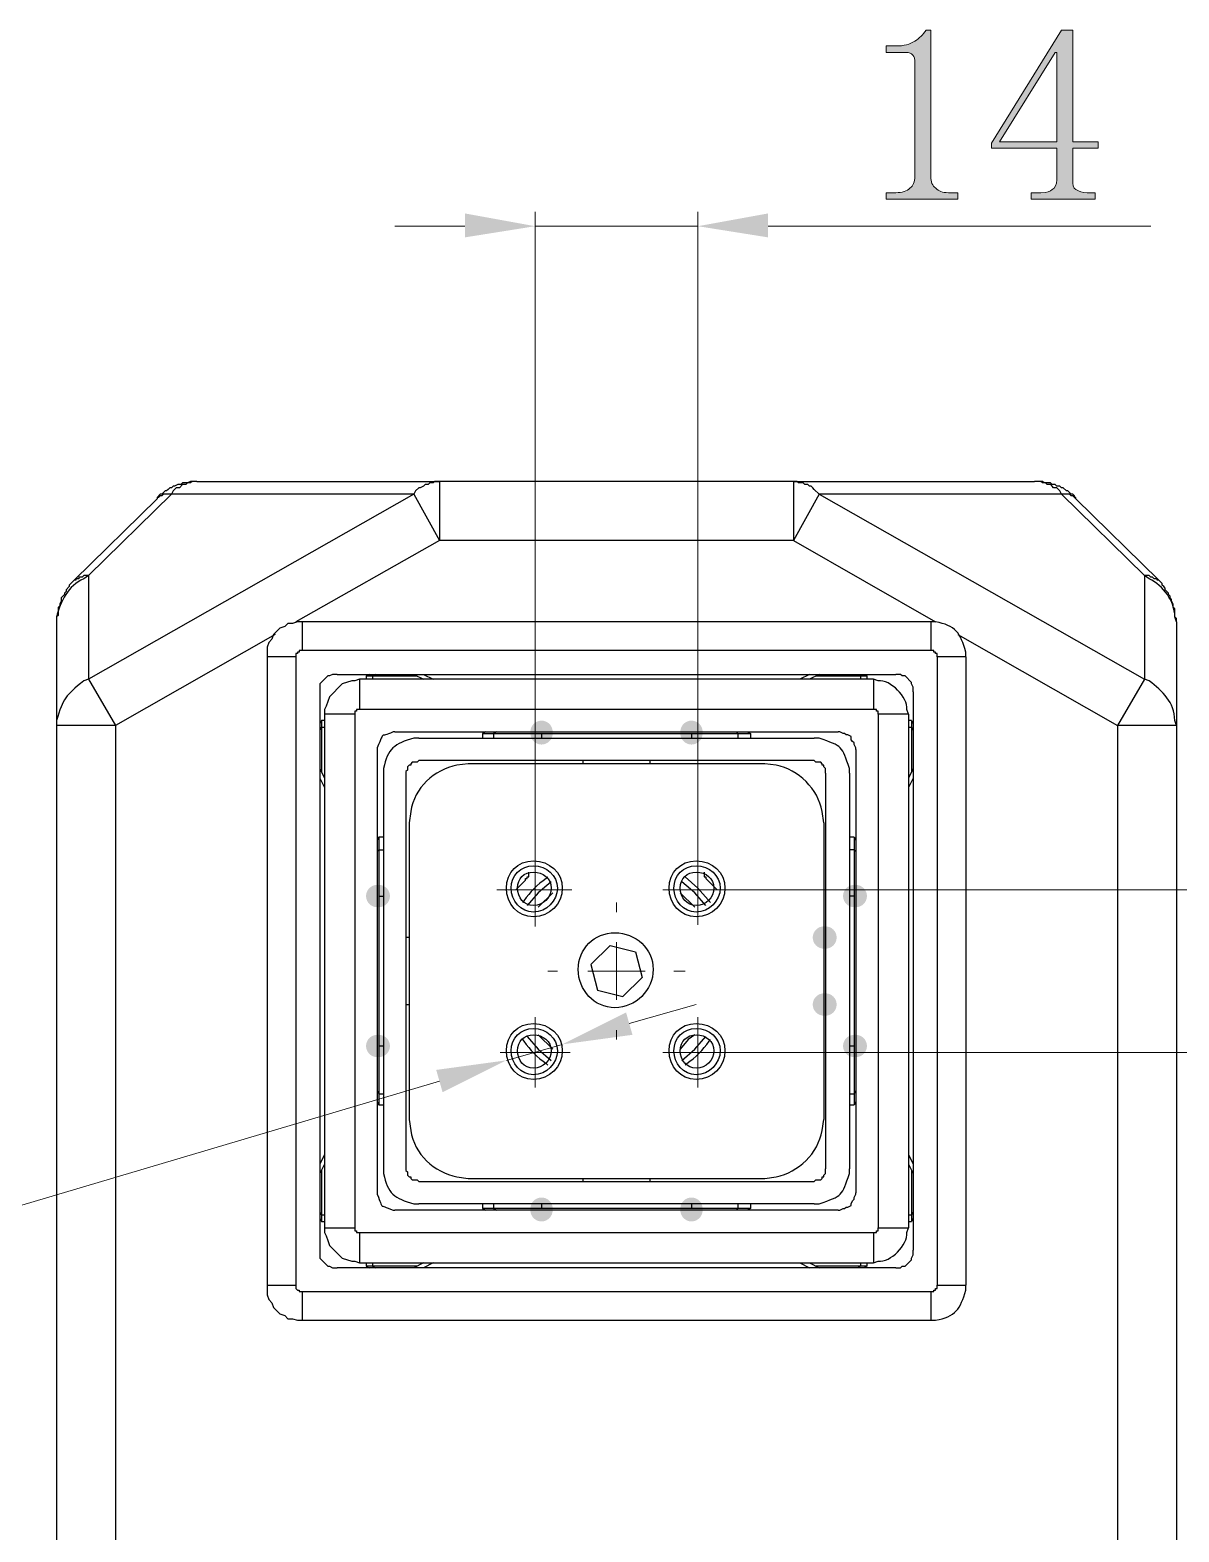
# Model space of a CAD drawing. Header units: millimetres. Extents: x 0 to 297, y 0 to 210.
# Drawn here: x 201.89 to 217.14, y 118.63 to 138.56 of the extents above; entities that cross this region are included whole.
import ezdxf

# ---------------------------------------------------------------- set-up
doc = ezdxf.new("R2010")
doc.units = ezdxf.units.MM

msp = doc.modelspace()

# ---------------------------------------------------------------- hatches: boundary and pattern name
h = msp.add_hatch(color=7)
edge = h.paths.add_edge_path(flags=0)
edge.add_spline(control_points=[(213.843588, 138.560015), (213.843588, 138.560015), (213.843588, 136.612611), (213.843588, 136.612611), (213.843588, 136.549111), (213.86479, 136.485611), (213.907088, 136.464515), (213.949386, 136.422111), (213.99179, 136.401015), (214.076386, 136.401015), (214.076386, 136.401015), (214.203386, 136.401015), (214.203386, 136.401015), (214.203386, 136.401015), (214.203386, 136.316313), (214.203386, 136.316313), (214.203386, 136.316313), (213.250886, 136.316313), (213.250886, 136.316313), (213.250886, 136.316313), (213.250886, 136.401015), (213.250886, 136.401015), (213.250886, 136.401015), (213.377886, 136.401015), (213.377886, 136.401015), (213.462588, 136.401015), (213.526088, 136.422111), (213.568386, 136.464515), (213.61079, 136.485611), (213.631886, 136.549111), (213.631886, 136.612611), (213.631886, 136.612611), (213.631886, 138.157813), (213.631886, 138.157813), (213.631886, 138.200111), (213.61079, 138.221313), (213.589588, 138.242515), (213.568386, 138.263611), (213.526088, 138.263611), (213.48379, 138.263611), (213.48379, 138.263611), (213.250886, 138.263611), (213.250886, 138.263611), (213.250886, 138.263611), (213.250886, 138.348313), (213.250886, 138.348313), (213.250886, 138.348313), (213.377886, 138.348313), (213.377886, 138.348313), (213.48379, 138.348313), (213.568386, 138.369515), (213.631886, 138.411813), (213.695386, 138.454111), (213.73779, 138.496515), (213.780088, 138.560015), (213.780088, 138.560015), (213.843588, 138.560015), (213.843588, 138.560015)], knot_values=[0, 0, 0, 0, 1, 1, 1, 2, 2, 2, 3, 3, 3, 4, 4, 4, 5, 5, 5, 6, 6, 6, 7, 7, 7, 8, 8, 8, 9, 9, 9, 10, 10, 10, 11, 11, 11, 12, 12, 12, 13, 13, 13, 14, 14, 14, 15, 15, 15, 16, 16, 16, 17, 17, 17, 18, 18, 18, 19, 19, 19, 19], degree=3, periodic=1)
edge = h.paths.add_edge_path(flags=0)
edge.add_spline(control_points=[(215.727386, 136.570313), (215.727386, 136.506813), (215.727386, 136.464515), (215.76979, 136.443313), (215.812088, 136.422111), (215.854386, 136.401015), (215.917886, 136.401015), (215.917886, 136.401015), (216.02379, 136.401015), (216.02379, 136.401015), (216.02379, 136.401015), (216.02379, 136.316313), (216.02379, 136.316313), (216.02379, 136.316313), (215.177088, 136.316313), (215.177088, 136.316313), (215.177088, 136.316313), (215.177088, 136.401015), (215.177088, 136.401015), (215.177088, 136.401015), (215.304088, 136.401015), (215.304088, 136.401015), (215.38879, 136.401015), (215.431088, 136.422111), (215.45229, 136.443313), (215.494588, 136.464515), (215.51579, 136.506813), (215.51579, 136.570313), (215.51579, 136.570313), (215.51579, 136.993611), (215.51579, 136.993611), (215.51579, 136.993611), (214.647886, 136.993611), (214.647886, 136.993611), (214.647886, 136.993611), (214.647886, 137.057111), (214.647886, 137.057111), (214.647886, 137.057111), (215.57929, 138.560015), (215.57929, 138.560015), (215.57929, 138.560015), (215.727386, 138.560015), (215.727386, 138.560015), (215.727386, 138.560015), (215.727386, 137.078313), (215.727386, 137.078313), (215.727386, 137.078313), (216.066088, 137.078313), (216.066088, 137.078313), (216.066088, 137.078313), (216.066088, 136.993611), (216.066088, 136.993611), (216.066088, 136.993611), (215.727386, 136.993611), (215.727386, 136.993611), (215.727386, 136.993611), (215.727386, 136.570313), (215.727386, 136.570313)], knot_values=[0, 0, 0, 0, 1, 1, 1, 2, 2, 2, 3, 3, 3, 4, 4, 4, 5, 5, 5, 6, 6, 6, 7, 7, 7, 8, 8, 8, 9, 9, 9, 10, 10, 10, 11, 11, 11, 12, 12, 12, 13, 13, 13, 14, 14, 14, 15, 15, 15, 16, 16, 16, 17, 17, 17, 18, 18, 18, 19, 19, 19, 19], degree=3, periodic=1)
edge = h.paths.add_edge_path(flags=0)
edge.add_spline(control_points=[(215.494588, 138.263611), (215.494588, 138.263611), (214.75379, 137.078313), (214.75379, 137.078313), (214.75379, 137.078313), (215.51579, 137.078313), (215.51579, 137.078313), (215.51579, 137.078313), (215.51579, 138.263611), (215.51579, 138.263611), (215.51579, 138.263611), (215.494588, 138.263611), (215.494588, 138.263611)], knot_values=[0, 0, 0, 0, 1, 1, 1, 2, 2, 2, 3, 3, 3, 4, 4, 4, 4], degree=3, periodic=1)
h = msp.add_hatch(color=7)
h.dxf.hatch_style = 2
h.paths.add_polyline_path([(207.662886, 136.125813), (207.662886, 135.808313), (208.59429, 135.956515)])
h = msp.add_hatch(color=7)
h.dxf.hatch_style = 2
h.paths.add_polyline_path([(211.684588, 136.125813), (211.684588, 135.808313), (210.75329, 135.956515)])
h = msp.add_hatch(color=7)
edge = h.paths.add_edge_path(flags=0)
edge.add_spline(control_points=[(208.530455, 129.246611), (208.530455, 129.328093), (208.597122, 129.39476), (208.678604, 129.39476), (208.760086, 129.39476), (208.826753, 129.328093), (208.826753, 129.246611), (208.826753, 129.246611), (208.826753, 129.225515), (208.826753, 129.225515), (208.826753, 129.144033), (208.760086, 129.077366), (208.678604, 129.077366), (208.597122, 129.077366), (208.530455, 129.144033), (208.530455, 129.225515), (208.530455, 129.225515), (208.530455, 129.246611), (208.530455, 129.246611)], knot_values=[0, 0, 0, 0, 1, 1, 1, 2, 2, 2, 3, 3, 3, 4, 4, 4, 5, 5, 5, 6, 6, 6, 6], degree=3, periodic=1)
h = msp.add_hatch(color=7)
edge = h.paths.add_edge_path(flags=0)
edge.add_spline(control_points=[(210.520157, 129.246611), (210.520157, 129.328093), (210.586824, 129.39476), (210.668306, 129.39476), (210.749788, 129.39476), (210.816455, 129.328093), (210.816455, 129.246611), (210.816455, 129.246611), (210.816455, 129.225515), (210.816455, 129.225515), (210.816455, 129.144033), (210.749788, 129.077366), (210.668306, 129.077366), (210.586824, 129.077366), (210.520157, 129.144033), (210.520157, 129.225515), (210.520157, 129.225515), (210.520157, 129.246611), (210.520157, 129.246611)], knot_values=[0, 0, 0, 0, 1, 1, 1, 2, 2, 2, 3, 3, 3, 4, 4, 4, 5, 5, 5, 6, 6, 6, 6], degree=3, periodic=1)
h = msp.add_hatch(color=7)
edge = h.paths.add_edge_path(flags=0)
edge.add_spline(control_points=[(206.519604, 127.214664), (206.601086, 127.214664), (206.667753, 127.147997), (206.667753, 127.066515), (206.667753, 126.985033), (206.601086, 126.918366), (206.519604, 126.918366), (206.519604, 126.918366), (206.498402, 126.918366), (206.498402, 126.918366), (206.41692, 126.918366), (206.350253, 126.985033), (206.350253, 127.066515), (206.350253, 127.147997), (206.41692, 127.214664), (206.498402, 127.214664), (206.498402, 127.214664), (206.519604, 127.214664), (206.519604, 127.214664)], knot_values=[0, 0, 0, 0, 1, 1, 1, 2, 2, 2, 3, 3, 3, 4, 4, 4, 5, 5, 5, 6, 6, 6, 6], degree=3, periodic=1)
h = msp.add_hatch(color=7)
edge = h.paths.add_edge_path(flags=0)
edge.add_spline(control_points=[(212.848402, 127.214664), (212.929884, 127.214664), (212.996551, 127.147997), (212.996551, 127.066515), (212.996551, 126.985033), (212.929884, 126.918366), (212.848402, 126.918366), (212.848402, 126.918366), (212.827306, 126.918366), (212.827306, 126.918366), (212.745824, 126.918366), (212.679157, 126.985033), (212.679157, 127.066515), (212.679157, 127.147997), (212.745824, 127.214664), (212.827306, 127.214664), (212.827306, 127.214664), (212.848402, 127.214664), (212.848402, 127.214664)], knot_values=[0, 0, 0, 0, 1, 1, 1, 2, 2, 2, 3, 3, 3, 4, 4, 4, 5, 5, 5, 6, 6, 6, 6], degree=3, periodic=1)
h = msp.add_hatch(color=7)
edge = h.paths.add_edge_path(flags=0)
edge.add_spline(control_points=[(212.446306, 126.66426), (212.527788, 126.66426), (212.594455, 126.597593), (212.594455, 126.516111), (212.594455, 126.434629), (212.527788, 126.367962), (212.446306, 126.367962), (212.446306, 126.367962), (212.425104, 126.367962), (212.425104, 126.367962), (212.343622, 126.367962), (212.276955, 126.434629), (212.276955, 126.516111), (212.276955, 126.597593), (212.343622, 126.66426), (212.425104, 126.66426), (212.425104, 126.66426), (212.446306, 126.66426), (212.446306, 126.66426)], knot_values=[0, 0, 0, 0, 1, 1, 1, 2, 2, 2, 3, 3, 3, 4, 4, 4, 5, 5, 5, 6, 6, 6, 6], degree=3, periodic=1)
h = msp.add_hatch(color=7)
edge = h.paths.add_edge_path(flags=0)
edge.add_spline(control_points=[(212.425104, 125.478962), (212.343622, 125.478962), (212.276955, 125.545629), (212.276955, 125.627111), (212.276955, 125.708593), (212.343622, 125.77526), (212.425104, 125.77526), (212.425104, 125.77526), (212.446306, 125.77526), (212.446306, 125.77526), (212.527788, 125.77526), (212.594455, 125.708593), (212.594455, 125.627111), (212.594455, 125.545629), (212.527788, 125.478962), (212.446306, 125.478962), (212.446306, 125.478962), (212.425104, 125.478962), (212.425104, 125.478962)], knot_values=[0, 0, 0, 0, 1, 1, 1, 2, 2, 2, 3, 3, 3, 4, 4, 4, 5, 5, 5, 6, 6, 6, 6], degree=3, periodic=1)
h = msp.add_hatch(color=7)
h.dxf.hatch_style = 2
h.paths.add_polyline_path([(209.80079, 125.521313), (209.885386, 125.225015), (208.954088, 125.098015)])
h = msp.add_hatch(color=7)
edge = h.paths.add_edge_path(flags=0)
edge.add_spline(control_points=[(206.498402, 124.928664), (206.41692, 124.928664), (206.350253, 124.995331), (206.350253, 125.076813), (206.350253, 125.158295), (206.41692, 125.224962), (206.498402, 125.224962), (206.498402, 125.224962), (206.519604, 125.224962), (206.519604, 125.224962), (206.601086, 125.224962), (206.667753, 125.158295), (206.667753, 125.076813), (206.667753, 124.995331), (206.601086, 124.928664), (206.519604, 124.928664), (206.519604, 124.928664), (206.498402, 124.928664), (206.498402, 124.928664)], knot_values=[0, 0, 0, 0, 1, 1, 1, 2, 2, 2, 3, 3, 3, 4, 4, 4, 5, 5, 5, 6, 6, 6, 6], degree=3, periodic=1)
h = msp.add_hatch(color=7)
edge = h.paths.add_edge_path(flags=0)
edge.add_spline(control_points=[(212.827306, 124.928664), (212.745824, 124.928664), (212.679157, 124.995331), (212.679157, 125.076813), (212.679157, 125.158295), (212.745824, 125.224962), (212.827306, 125.224962), (212.827306, 125.224962), (212.848402, 125.224962), (212.848402, 125.224962), (212.929884, 125.224962), (212.996551, 125.158295), (212.996551, 125.076813), (212.996551, 124.995331), (212.929884, 124.928664), (212.848402, 124.928664), (212.848402, 124.928664), (212.827306, 124.928664), (212.827306, 124.928664)], knot_values=[0, 0, 0, 0, 1, 1, 1, 2, 2, 2, 3, 3, 3, 4, 4, 4, 5, 5, 5, 6, 6, 6, 6], degree=3, periodic=1)
h = msp.add_hatch(color=7)
h.dxf.hatch_style = 2
h.paths.add_polyline_path([(207.281604, 124.759313), (207.366306, 124.463015), (208.212902, 124.886313)])
h = msp.add_hatch(color=7)
edge = h.paths.add_edge_path(flags=0)
edge.add_spline(control_points=[(208.530455, 122.917813), (208.530455, 122.999295), (208.597122, 123.065962), (208.678604, 123.065962), (208.760086, 123.065962), (208.826753, 122.999295), (208.826753, 122.917813), (208.826753, 122.917813), (208.826753, 122.896611), (208.826753, 122.896611), (208.826753, 122.815129), (208.760086, 122.748462), (208.678604, 122.748462), (208.597122, 122.748462), (208.530455, 122.815129), (208.530455, 122.896611), (208.530455, 122.896611), (208.530455, 122.917813), (208.530455, 122.917813)], knot_values=[0, 0, 0, 0, 1, 1, 1, 2, 2, 2, 3, 3, 3, 4, 4, 4, 5, 5, 5, 6, 6, 6, 6], degree=3, periodic=1)
h = msp.add_hatch(color=7)
edge = h.paths.add_edge_path(flags=0)
edge.add_spline(control_points=[(210.520157, 122.917813), (210.520157, 122.999295), (210.586824, 123.065962), (210.668306, 123.065962), (210.749788, 123.065962), (210.816455, 122.999295), (210.816455, 122.917813), (210.816455, 122.917813), (210.816455, 122.896611), (210.816455, 122.896611), (210.816455, 122.815129), (210.749788, 122.748462), (210.668306, 122.748462), (210.586824, 122.748462), (210.520157, 122.815129), (210.520157, 122.896611), (210.520157, 122.896611), (210.520157, 122.917813), (210.520157, 122.917813)], knot_values=[0, 0, 0, 0, 1, 1, 1, 2, 2, 2, 3, 3, 3, 4, 4, 4, 5, 5, 5, 6, 6, 6, 6], degree=3, periodic=1)

# ---------------------------------------------------------------- linework, layer by layer
at = {"color": 7, "lineweight": 5}
msp.add_lwpolyline([(215.494588, 138.263611), (214.75379, 137.078313), (215.51579, 137.078313), (215.51579, 138.263611)], close=True, dxfattribs=at)
at = {"color": 7, "lineweight": 15}
for points in [[(208.59429, 136.147015), (208.59429, 127.257015)], [(210.75329, 136.147015), (210.75329, 127.257015)], [(207.662886, 135.956515), (206.731588, 135.956515)], [(208.59429, 135.956515), (210.75329, 135.956515)], [(211.684588, 135.956515), (216.764588, 135.956515)], [(208.59429, 127.659111), (208.59429, 127.405111)], [(210.75329, 127.638015), (210.75329, 127.384015)], [(208.59429, 127.405111), (208.59429, 127.151111), (208.34029, 127.151111)], [(210.75329, 127.384015), (210.75329, 127.151111), (210.520386, 127.151111)], [(208.34029, 127.151111), (208.08629, 127.151111)], [(208.59429, 127.151111), (208.59429, 126.897111)], [(208.59429, 127.151111), (208.827088, 127.151111)], [(208.827088, 127.151111), (209.081088, 127.151111)], [(209.67379, 126.981813), (209.67379, 126.854813)], [(210.520386, 127.151111), (210.287588, 127.151111)], [(210.75329, 127.151111), (210.75329, 126.918313)], [(210.75329, 127.151111), (210.986088, 127.151111)], [(210.859088, 127.151111), (224.807886, 127.151111)], [(210.986088, 127.151111), (211.218886, 127.151111)], [(208.59429, 126.897111), (208.59429, 126.664313)], [(210.75329, 126.918313), (210.75329, 126.685515)], [(209.67379, 126.452611), (209.67379, 126.071611), (209.29279, 126.071611)], [(208.890588, 126.071611), (208.763588, 126.071611)], [(209.67379, 126.071611), (209.67379, 125.690611)], [(209.67379, 126.071611), (210.05479, 126.071611)], [(210.43579, 126.071611), (210.583886, 126.071611)], [(210.731806, 125.627111), (209.842806, 125.373111)], [(208.59429, 125.457813), (208.59429, 125.225015)], [(210.75329, 125.457813), (210.75329, 125.225015)], [(208.59429, 125.225015), (208.59429, 124.992111), (208.361386, 124.992111)], [(209.67379, 125.288515), (209.67379, 125.161515)], [(210.75329, 125.225015), (210.75329, 124.992111), (210.520386, 124.992111)], [(208.361386, 124.992111), (208.128588, 124.992111)], [(208.953806, 125.098015), (208.212902, 124.886313)], [(208.59429, 124.992111), (208.59429, 124.759313)], [(208.59429, 124.992111), (208.827088, 124.992111)], [(208.827088, 124.992111), (209.059886, 124.992111)], [(210.520386, 124.992111), (210.287588, 124.992111)], [(210.75329, 124.992111), (210.75329, 124.759313)], [(210.75329, 124.992111), (210.986088, 124.992111)], [(210.859088, 124.992111), (224.807886, 124.992111)], [(210.986088, 124.992111), (211.218886, 124.992111)], [(207.323902, 124.611111), (189.649806, 119.361813)], [(208.59429, 124.759313), (208.59429, 124.526515)], [(210.75329, 124.759313), (210.75329, 124.526515)]]:
    msp.add_lwpolyline(points, dxfattribs=at)
at = {"color": 7, "lineweight": 25}
for points in [[(204.106604, 132.569813), (204.043104, 132.569813), (204.021902, 132.548611), (203.979604, 132.548611), (203.958402, 132.527515), (203.916104, 132.527515), (203.873806, 132.485111), (203.831402, 132.485111), (203.810306, 132.464015), (203.789104, 132.442813), (203.767902, 132.400515)], [(204.106604, 132.569813), (204.021902, 132.569813), (203.979604, 132.548611), (203.916104, 132.548611), (203.894902, 132.527515), (203.852604, 132.527515), (203.810306, 132.506313)], [(204.106604, 132.569813), (207.323902, 132.569813)], [(207.323902, 132.569813), (207.260402, 132.569813), (207.239306, 132.548611), (207.196902, 132.548611), (207.175806, 132.527515), (207.133402, 132.527515), (207.112306, 132.506313), (207.069902, 132.485111), (207.048806, 132.485111), (207.006402, 132.442813), (206.985306, 132.400515)], [(207.323902, 132.569813), (207.281604, 132.569813)], [(207.323902, 132.569813), (207.323902, 132.337015), (207.323902, 131.786611)], [(212.022902, 132.569813), (207.323902, 132.569813)], [(212.065306, 132.569813), (212.022902, 132.569813)], [(212.022902, 132.569813), (212.022902, 132.337015)], [(212.065306, 132.569813), (212.022902, 132.569813)], [(212.022902, 132.569813), (215.219104, 132.569813)], [(212.361604, 132.400515), (212.298104, 132.464015), (212.276902, 132.485111), (212.255806, 132.506313), (212.234604, 132.506313), (212.213402, 132.527515), (212.171104, 132.527515), (212.149902, 132.548611), (212.086402, 132.548611), (212.065306, 132.569813)], [(215.578902, 132.400515), (215.557806, 132.442813), (215.515402, 132.485111), (215.473104, 132.485111), (215.451902, 132.506313), (215.430806, 132.527515), (215.388402, 132.527515), (215.367306, 132.548611), (215.324902, 132.548611), (215.303806, 132.569813), (215.219104, 132.569813)], [(215.515402, 132.506313), (215.494306, 132.527515), (215.451902, 132.527515), (215.430806, 132.548611), (215.346104, 132.548611), (215.324902, 132.569813), (215.219104, 132.569813)], [(206.985306, 132.400515), (202.667306, 129.945111)], [(203.767902, 132.400515), (202.667306, 131.321015)], [(203.810306, 132.506313), (203.789104, 132.506313), (203.767902, 132.485111), (203.746806, 132.485111), (203.725604, 132.464015), (203.704402, 132.442813), (203.683306, 132.442813), (203.640902, 132.400515), (203.619806, 132.400515), (203.577402, 132.358111), (203.577402, 132.337015)], [(203.767902, 132.400515), (203.662104, 132.400515), (203.640902, 132.379313), (203.619806, 132.379313), (203.598604, 132.358111), (203.577402, 132.358111), (203.577402, 132.337015)], [(206.985306, 132.400515), (203.767902, 132.400515)], [(206.985306, 132.400515), (207.323902, 131.786611)], [(212.361604, 132.400515), (212.022902, 131.786611)], [(212.361604, 132.400515), (216.679604, 129.945111), (216.319806, 129.331313)], [(215.578902, 132.400515), (212.361604, 132.400515)], [(215.769402, 132.337015), (215.748306, 132.358111), (215.748306, 132.379313), (215.727104, 132.400515), (215.705902, 132.400515), (215.663604, 132.442813), (215.642402, 132.442813), (215.600104, 132.485111), (215.578902, 132.485111), (215.557806, 132.506313), (215.515402, 132.506313)], [(215.578902, 132.400515), (216.679604, 131.321015), (216.679604, 129.945111)], [(215.769402, 132.337015), (215.769402, 132.358111), (215.748306, 132.358111), (215.727104, 132.379313), (215.705902, 132.379313), (215.684806, 132.400515), (215.578902, 132.400515)], [(203.577402, 132.337015), (202.476806, 131.257515)], [(212.022902, 132.337015), (212.022902, 131.786611)], [(215.769402, 132.337015), (216.870104, 131.257515)], [(207.323902, 131.786611), (205.418902, 130.707111)], [(212.022902, 131.786611), (207.323902, 131.786611)], [(212.022902, 131.786611), (213.906806, 130.707111)], [(202.476806, 131.257515), (202.413306, 131.194015), (202.413306, 131.172813), (202.370902, 131.130515), (202.370902, 131.109313), (202.349806, 131.088111), (202.349806, 131.067015), (202.307402, 131.024611), (202.307402, 131.003515)], [(202.667306, 131.321015), (202.603806, 131.321015), (202.582604, 131.299813), (202.540306, 131.299813), (202.540306, 131.278611), (202.497902, 131.278611), (202.497902, 131.257515), (202.476806, 131.257515)], [(202.667306, 131.321015), (202.667306, 129.945111)], [(216.870104, 131.257515), (216.848902, 131.257515), (216.848902, 131.278611), (216.806604, 131.278611), (216.785402, 131.299813), (216.764306, 131.299813), (216.743104, 131.321015), (216.679604, 131.321015)], [(217.039402, 131.003515), (217.018306, 131.024611), (217.018306, 131.045813), (216.997104, 131.067015), (216.997104, 131.088111), (216.975902, 131.109313), (216.954806, 131.130515), (216.954806, 131.151611), (216.933604, 131.172813), (216.912402, 131.194015), (216.912402, 131.215111), (216.870104, 131.257515)], [(202.307402, 131.003515), (202.307402, 130.982313), (202.286306, 130.940015), (202.286306, 130.918813), (202.265104, 130.897611), (202.265104, 130.791813), (202.243902, 130.770611), (202.243902, 130.707111)], [(217.102902, 130.707111), (217.102902, 130.749515), (217.081806, 130.770611), (217.081806, 130.876515), (217.060604, 130.897611), (217.060604, 130.940015), (217.039402, 130.982313), (217.039402, 131.003515)], [(202.243902, 130.707111), (202.243902, 129.331313)], [(205.503604, 130.707111), (205.440104, 130.707111), (205.376604, 130.686015), (205.313104, 130.686015), (205.270806, 130.643611), (205.207306, 130.622515), (205.122604, 130.537813), (205.101402, 130.474313), (205.059104, 130.432015), (205.037902, 130.368515), (205.037902, 130.241515)], [(205.503604, 130.707111), (205.503604, 130.326111)], [(213.843306, 130.707111), (205.503604, 130.707111)], [(213.843306, 130.707111), (213.843306, 130.326111)], [(217.102902, 130.707111), (217.102902, 129.331313)], [(205.143806, 130.537813), (203.027104, 129.331313)], [(214.203104, 130.537813), (216.319806, 129.331313)], [(205.037902, 130.241515), (205.037902, 121.901813)], [(205.418902, 130.241515), (205.037902, 130.241515)], [(205.503604, 130.326111), (205.461306, 130.326111), (205.461306, 130.305015), (205.440104, 130.305015), (205.440104, 130.283813), (205.418902, 130.283813), (205.418902, 130.241515)], [(205.418902, 130.241515), (205.418902, 121.901813)], [(213.843306, 130.326111), (205.503604, 130.326111)], [(213.927902, 130.241515), (213.927902, 130.283813), (213.906806, 130.283813), (213.906806, 130.305015), (213.885604, 130.305015), (213.885604, 130.326111), (213.843306, 130.326111)], [(213.927902, 130.241515), (213.927902, 121.901813)], [(214.308902, 130.241515), (213.927902, 130.241515)], [(214.308902, 130.241515), (214.308902, 121.901813)], [(205.969306, 130.008611), (205.905806, 130.008611), (205.863402, 129.987515), (205.842306, 129.987515), (205.821104, 129.966313), (205.799902, 129.945111), (205.736402, 129.881611), (205.736402, 129.775813)], [(205.969306, 130.008611), (213.377604, 130.008611)], [(206.392604, 130.008611), (206.350306, 129.987515)], [(206.350306, 129.987515), (206.350306, 129.945111)], [(206.350306, 129.987515), (206.434902, 129.987515)], [(206.477306, 130.008611), (206.434902, 129.987515)], [(206.434902, 129.987515), (206.434902, 129.945111)], [(206.434902, 129.987515), (207.027604, 129.987515)], [(206.985306, 130.008611), (207.112306, 129.945111)], [(207.112306, 130.008611), (207.239306, 129.945111)], [(212.234604, 130.008611), (212.107604, 129.945111)], [(212.361604, 130.008611), (212.234604, 129.945111)], [(212.319306, 129.987515), (212.911902, 129.987515), (212.911902, 129.945111)], [(212.869604, 130.008611), (212.911902, 129.987515)], [(212.911902, 129.987515), (212.996604, 129.987515)], [(212.954306, 130.008611), (212.996604, 129.987515), (212.996604, 129.945111)], [(213.610402, 129.775813), (213.610402, 129.839313), (213.589306, 129.881611), (213.589306, 129.902813), (213.504604, 129.987515), (213.462306, 129.987515), (213.441104, 130.008611), (213.377604, 130.008611)], [(202.667306, 129.945111), (203.027104, 129.331313)], [(205.736402, 129.775813), (205.736402, 122.367515), (205.736402, 122.261611), (205.799902, 122.198111), (205.821104, 122.177015), (205.842306, 122.155813), (205.863402, 122.155813), (205.905806, 122.134611), (205.969306, 122.134611)], [(206.265604, 129.945111), (206.202104, 129.924015), (206.159806, 129.924015), (206.032806, 129.881611), (205.863402, 129.712313), (205.842306, 129.648813), (205.821104, 129.585313), (205.799902, 129.543015), (205.799902, 129.479515)], [(206.265604, 129.945111), (206.265604, 129.543015), (206.223306, 129.543015), (206.223306, 129.521813), (206.202104, 129.521813), (206.202104, 129.479515)], [(213.081306, 129.945111), (206.265604, 129.945111)], [(213.081306, 129.945111), (213.081306, 129.543015), (206.265604, 129.543015)], [(213.610402, 129.775813), (213.610402, 122.367515)], [(205.757604, 129.394813), (205.736402, 129.352515)], [(205.799902, 129.394813), (205.757604, 129.394813)], [(205.757604, 129.394813), (205.757604, 129.310111)], [(205.799902, 129.479515), (205.799902, 122.663813)], [(206.202104, 129.479515), (205.799902, 129.479515)], [(206.202104, 129.479515), (206.202104, 122.663813)], [(213.144806, 129.479515), (213.144806, 129.521813), (213.123604, 129.521813), (213.123604, 129.543015), (213.081306, 129.543015)], [(213.546902, 129.479515), (213.144806, 129.479515)], [(213.144806, 129.479515), (213.144806, 122.663813)], [(213.546902, 129.479515), (213.546902, 122.663813)], [(213.589306, 129.394813), (213.546902, 129.394813)], [(213.589306, 129.394813), (213.610402, 129.352515)], [(213.589306, 129.394813), (213.589306, 129.310111)], [(202.243902, 129.331313), (202.243902, 106.407813)], [(203.027104, 129.331313), (202.243902, 129.331313)], [(203.027104, 129.331313), (203.027104, 106.407813)], [(205.757604, 129.310111), (205.736402, 129.267813)], [(205.757604, 129.310111), (205.757604, 128.717515)], [(205.757604, 129.310111), (205.799902, 129.310111)], [(206.731306, 129.246611), (212.615604, 129.246611)], [(207.937806, 129.246611), (207.895402, 129.225515)], [(207.895402, 129.225515), (207.895402, 129.162015)], [(207.895402, 129.225515), (208.043604, 129.225515)], [(208.085902, 129.246611), (208.043604, 129.225515)], [(208.043604, 129.225515), (208.043604, 129.162015)], [(208.043604, 129.225515), (208.678604, 129.225515)], [(208.678604, 129.225515), (208.678604, 129.162015)], [(208.678604, 129.225515), (210.668306, 129.225515), (211.282104, 129.225515), (211.282104, 129.162015)], [(210.668306, 129.225515), (210.668306, 129.162015)], [(211.260902, 129.246611), (211.282104, 129.225515)], [(211.282104, 129.225515), (211.451402, 129.225515)], [(211.409104, 129.246611), (211.451402, 129.225515), (211.451402, 129.162015)], [(216.319806, 129.331313), (216.319806, 106.407813), (212.022902, 103.952515)], [(212.848402, 129.013813), (212.848402, 129.035015), (212.827306, 129.077313), (212.827306, 129.098515), (212.806104, 129.119611), (212.784902, 129.140813), (212.784902, 129.183111), (212.742604, 129.204313), (212.721402, 129.204313), (212.700306, 129.225515), (212.679104, 129.225515), (212.636806, 129.246611), (212.615604, 129.246611)], [(213.546902, 129.310111), (213.589306, 129.310111)], [(213.589306, 129.310111), (213.589306, 128.717515)], [(213.589306, 129.310111), (213.610402, 129.267813)], [(217.102902, 129.331313), (216.319806, 129.331313)], [(217.102902, 129.331313), (217.102902, 106.407813)], [(207.048806, 129.162015), (212.298104, 129.162015)], [(212.848402, 129.013813), (212.848402, 123.129515)], [(212.446306, 128.696313), (212.446306, 128.759813), (212.425104, 128.781015), (212.425104, 128.802111), (212.403902, 128.802111), (212.403902, 128.823313), (212.382806, 128.844515), (212.319306, 128.844515), (212.298104, 128.865611), (207.048806, 128.865611), (207.027604, 128.844515), (206.964104, 128.844515), (206.942902, 128.823313), (206.942902, 128.802111), (206.921806, 128.802111), (206.900604, 128.781015), (206.900604, 128.738611), (206.879402, 128.717515), (206.879402, 128.696313)], [(211.641902, 128.823313), (207.704902, 128.823313)], [(209.228902, 128.865611), (209.228902, 128.823313)], [(210.117902, 128.865611), (210.117902, 128.823313)], [(205.736402, 128.759813), (205.799902, 128.632813)], [(205.736402, 128.632813), (205.799902, 128.505813)], [(206.583104, 128.696313), (206.583104, 123.447015)], [(206.879402, 128.696313), (206.879402, 123.447015)], [(212.446306, 128.696313), (212.446306, 123.447015)], [(212.763806, 128.696313), (212.763806, 123.447015)], [(213.610402, 128.759813), (213.546902, 128.632813)], [(213.610402, 128.632813), (213.546902, 128.505813)], [(206.921806, 128.040111), (206.921806, 124.103111)], [(212.425104, 128.040111), (212.425104, 124.103111)], [(206.519604, 127.849611), (206.498402, 127.807313)], [(206.583104, 127.849611), (206.519604, 127.849611)], [(206.519604, 127.849611), (206.519604, 127.680313)], [(212.827306, 127.849611), (212.763806, 127.849611)], [(212.827306, 127.849611), (212.848402, 127.807313)], [(212.827306, 127.849611), (212.827306, 127.680313)], [(206.519604, 127.680313), (206.498402, 127.659111)], [(206.519604, 127.680313), (206.519604, 127.066515)], [(206.519604, 127.680313), (206.583104, 127.680313)], [(212.827306, 127.680313), (212.763806, 127.680313)], [(212.827306, 127.680313), (212.827306, 127.066515)], [(212.827306, 127.680313), (212.848402, 127.659111)], [(208.466902, 127.278111), (208.466902, 127.299313), (208.488104, 127.299313), (208.488104, 127.320515), (208.509306, 127.320515), (208.509306, 127.384015)], [(210.837604, 127.384015), (210.837604, 127.320515), (210.858806, 127.320515), (210.858806, 127.299313), (210.879902, 127.278111), (211.006902, 127.151111)], [(208.466902, 127.278111), (208.339902, 127.151111)], [(208.805604, 127.257015), (208.636306, 127.108813), (208.488104, 126.939515)], [(210.858806, 126.939515), (210.710604, 127.108813), (210.541306, 127.257015)], [(210.922306, 126.981813), (210.752902, 127.172313), (210.583604, 127.320515)], [(206.519604, 127.066515), (206.583104, 127.066515)], [(206.519604, 127.066515), (206.519604, 125.076813)], [(208.636306, 126.918313), (208.826806, 127.108813)], [(210.520104, 127.108813), (210.710604, 126.918313)], [(212.827306, 127.066515), (212.763806, 127.066515)], [(212.827306, 127.066515), (212.827306, 125.076813)], [(206.921806, 126.516111), (206.879402, 126.516111)], [(209.588806, 126.410313), (209.334806, 126.156313), (209.419402, 125.817611), (209.758104, 125.733015)], [(209.588806, 126.410313), (209.927402, 126.325611)], [(209.927402, 126.325611), (210.012104, 125.987015)], [(210.012104, 125.987015), (209.758104, 125.733015)], [(206.879402, 125.627111), (206.921806, 125.627111)], [(208.488104, 125.203813), (208.636306, 125.034515), (208.805604, 124.886313)], [(208.826806, 125.034515), (208.636306, 125.225015)], [(210.710604, 125.225015), (210.625902, 125.161515), (210.520104, 125.034515)], [(210.541306, 124.886313), (210.710604, 125.034515), (210.858806, 125.203813)], [(206.519604, 125.076813), (206.583104, 125.076813)], [(206.519604, 125.076813), (206.519604, 124.441813), (206.583104, 124.441813)], [(212.763806, 125.076813), (212.827306, 125.076813), (212.827306, 124.441813)], [(206.498402, 124.484111), (206.519604, 124.441813)], [(206.519604, 124.441813), (206.519604, 124.293611)], [(212.763806, 124.441813), (212.827306, 124.441813)], [(212.848402, 124.484111), (212.827306, 124.441813)], [(212.827306, 124.441813), (212.827306, 124.293611)], [(206.498402, 124.336015), (206.519604, 124.293611)], [(206.519604, 124.293611), (206.583104, 124.293611)], [(212.763806, 124.293611), (212.827306, 124.293611)], [(212.848402, 124.336015), (212.827306, 124.293611)], [(205.799902, 123.637515), (205.736402, 123.510515)], [(213.546902, 123.637515), (213.610402, 123.510515)], [(205.799902, 123.510515), (205.736402, 123.383515)], [(205.757604, 123.425813), (205.757604, 122.833111)], [(206.879402, 123.447015), (206.879402, 123.425813), (206.900604, 123.404611), (206.900604, 123.362313), (206.921806, 123.341111), (206.942902, 123.341111), (206.942902, 123.320015), (206.964104, 123.298813), (207.027604, 123.298813), (207.048806, 123.277611)], [(207.048806, 123.277611), (212.298104, 123.277611), (212.319306, 123.298813), (212.382806, 123.298813), (212.403902, 123.320015), (212.403902, 123.341111), (212.425104, 123.341111), (212.425104, 123.362313), (212.446306, 123.383515), (212.446306, 123.447015)], [(213.546902, 123.510515), (213.610402, 123.383515)], [(213.589306, 123.425813), (213.589306, 122.833111), (213.546902, 122.833111)], [(207.704902, 123.320015), (211.641902, 123.320015)], [(209.228902, 123.320015), (209.228902, 123.277611)], [(210.117902, 123.320015), (210.117902, 123.277611)], [(212.615604, 122.896611), (212.636806, 122.896611), (212.679104, 122.917813), (212.700306, 122.917813), (212.721402, 122.939015), (212.742604, 122.939015), (212.784902, 122.960111), (212.784902, 122.981313), (212.806104, 123.023611), (212.827306, 123.044813), (212.827306, 123.066015), (212.848402, 123.108313), (212.848402, 123.129515)], [(205.736402, 122.875515), (205.757604, 122.833111)], [(205.736402, 122.790813), (205.757604, 122.748515), (205.799902, 122.748515)], [(205.799902, 122.833111), (205.757604, 122.833111)], [(205.757604, 122.833111), (205.757604, 122.748515)], [(212.615604, 122.896611), (206.731306, 122.896611)], [(212.298104, 122.981313), (207.048806, 122.981313)], [(207.895402, 122.981313), (207.895402, 122.917813), (207.937806, 122.896611)], [(208.043604, 122.917813), (207.895402, 122.917813)], [(210.668306, 122.981313), (210.668306, 122.917813), (208.678604, 122.917813), (208.043604, 122.917813)], [(208.043604, 122.981313), (208.043604, 122.917813)], [(208.043604, 122.917813), (208.085902, 122.896611)], [(208.678604, 122.981313), (208.678604, 122.917813)], [(211.282104, 122.981313), (211.282104, 122.917813), (210.668306, 122.917813)], [(211.282104, 122.917813), (211.260902, 122.896611)], [(211.451402, 122.917813), (211.282104, 122.917813)], [(211.451402, 122.917813), (211.409104, 122.896611)], [(211.451402, 122.981313), (211.451402, 122.917813)], [(213.610402, 122.875515), (213.589306, 122.833111)], [(213.589306, 122.833111), (213.589306, 122.748515)], [(213.610402, 122.790813), (213.589306, 122.748515)], [(205.799902, 122.663813), (206.202104, 122.663813)], [(205.799902, 122.663813), (205.799902, 122.600313), (205.821104, 122.558015), (205.842306, 122.494515), (205.863402, 122.431015), (206.032806, 122.261611), (206.159806, 122.219313), (206.202104, 122.219313), (206.265604, 122.198111)], [(206.202104, 122.663813), (206.202104, 122.621515), (206.223306, 122.621515), (206.223306, 122.600313), (206.265604, 122.600313)], [(206.265604, 122.600313), (206.265604, 122.198111)], [(206.265604, 122.600313), (213.081306, 122.600313)], [(213.081306, 122.600313), (213.123604, 122.600313), (213.123604, 122.621515), (213.144806, 122.621515), (213.144806, 122.663813)], [(213.081306, 122.600313), (213.081306, 122.198111)], [(213.144806, 122.663813), (213.546902, 122.663813)], [(213.546902, 122.748515), (213.589306, 122.748515)], [(206.265604, 122.198111), (213.081306, 122.198111)], [(206.350306, 122.198111), (206.350306, 122.155813)], [(206.434902, 122.198111), (206.434902, 122.155813)], [(207.112306, 122.198111), (206.985306, 122.134611)], [(207.239306, 122.198111), (207.112306, 122.134611)], [(212.107604, 122.198111), (212.234604, 122.134611)], [(212.234604, 122.198111), (212.361604, 122.134611)], [(212.911902, 122.198111), (212.911902, 122.155813)], [(212.996604, 122.198111), (212.996604, 122.155813)], [(213.377604, 122.134611), (213.441104, 122.134611), (213.462306, 122.155813), (213.504604, 122.155813), (213.589306, 122.240515), (213.589306, 122.261611), (213.610402, 122.304015), (213.610402, 122.367515)], [(213.377604, 122.134611), (205.969306, 122.134611)], [(206.350306, 122.155813), (206.392604, 122.134611)], [(206.434902, 122.155813), (206.350306, 122.155813)], [(207.027604, 122.155813), (206.434902, 122.155813)], [(206.434902, 122.155813), (206.477306, 122.134611)], [(212.911902, 122.155813), (212.319306, 122.155813)], [(212.911902, 122.155813), (212.869604, 122.134611)], [(212.996604, 122.155813), (212.911902, 122.155813)], [(212.996604, 122.155813), (212.954306, 122.134611)], [(205.037902, 121.901813), (205.037902, 121.774813), (205.059104, 121.711313), (205.101402, 121.669015), (205.122604, 121.605515), (205.207306, 121.520813), (205.270806, 121.499611), (205.313104, 121.457313), (205.376604, 121.457313), (205.440104, 121.436111), (205.503604, 121.436111)], [(205.037902, 121.901813), (205.418902, 121.901813)], [(205.418902, 121.901813), (205.418902, 121.859515), (205.440104, 121.838313), (205.461306, 121.838313), (205.461306, 121.817111), (205.503604, 121.817111)], [(205.503604, 121.817111), (213.843306, 121.817111), (213.843306, 121.436111)], [(205.503604, 121.817111), (205.503604, 121.436111)], [(213.843306, 121.817111), (213.885604, 121.817111), (213.885604, 121.838313), (213.906806, 121.838313), (213.906806, 121.859515), (213.927902, 121.859515), (213.927902, 121.901813)], [(213.927902, 121.901813), (214.308902, 121.901813)], [(205.503604, 121.436111), (213.843306, 121.436111)]]:
    msp.add_lwpolyline(points, dxfattribs=at)
at = {"color": 7, "lineweight": 5}
for points in [[(213.843588, 138.560015), (213.843588, 138.560015), (213.843588, 136.612611), (213.843588, 136.612611), (213.843588, 136.549111), (213.86479, 136.485611), (213.907088, 136.464515), (213.949386, 136.422111), (213.99179, 136.401015), (214.076386, 136.401015), (214.076386, 136.401015), (214.203386, 136.401015), (214.203386, 136.401015), (214.203386, 136.401015), (214.203386, 136.316313), (214.203386, 136.316313), (214.203386, 136.316313), (213.250886, 136.316313), (213.250886, 136.316313), (213.250886, 136.316313), (213.250886, 136.401015), (213.250886, 136.401015), (213.250886, 136.401015), (213.377886, 136.401015), (213.377886, 136.401015), (213.462588, 136.401015), (213.526088, 136.422111), (213.568386, 136.464515), (213.61079, 136.485611), (213.631886, 136.549111), (213.631886, 136.612611), (213.631886, 136.612611), (213.631886, 138.157813), (213.631886, 138.157813), (213.631886, 138.200111), (213.61079, 138.221313), (213.589588, 138.242515), (213.568386, 138.263611), (213.526088, 138.263611), (213.48379, 138.263611), (213.48379, 138.263611), (213.250886, 138.263611), (213.250886, 138.263611), (213.250886, 138.263611), (213.250886, 138.348313), (213.250886, 138.348313), (213.250886, 138.348313), (213.377886, 138.348313), (213.377886, 138.348313), (213.48379, 138.348313), (213.568386, 138.369515), (213.631886, 138.411813), (213.695386, 138.454111), (213.73779, 138.496515), (213.780088, 138.560015), (213.780088, 138.560015), (213.843588, 138.560015), (213.843588, 138.560015)], [(215.727386, 136.570313), (215.727386, 136.506813), (215.727386, 136.464515), (215.76979, 136.443313), (215.812088, 136.422111), (215.854386, 136.401015), (215.917886, 136.401015), (215.917886, 136.401015), (216.02379, 136.401015), (216.02379, 136.401015), (216.02379, 136.401015), (216.02379, 136.316313), (216.02379, 136.316313), (216.02379, 136.316313), (215.177088, 136.316313), (215.177088, 136.316313), (215.177088, 136.316313), (215.177088, 136.401015), (215.177088, 136.401015), (215.177088, 136.401015), (215.304088, 136.401015), (215.304088, 136.401015), (215.38879, 136.401015), (215.431088, 136.422111), (215.45229, 136.443313), (215.494588, 136.464515), (215.51579, 136.506813), (215.51579, 136.570313), (215.51579, 136.570313), (215.51579, 136.993611), (215.51579, 136.993611), (215.51579, 136.993611), (214.647886, 136.993611), (214.647886, 136.993611), (214.647886, 136.993611), (214.647886, 137.057111), (214.647886, 137.057111), (214.647886, 137.057111), (215.57929, 138.560015), (215.57929, 138.560015), (215.57929, 138.560015), (215.727386, 138.560015), (215.727386, 138.560015), (215.727386, 138.560015), (215.727386, 137.078313), (215.727386, 137.078313), (215.727386, 137.078313), (216.066088, 137.078313), (216.066088, 137.078313), (216.066088, 137.078313), (216.066088, 136.993611), (216.066088, 136.993611), (216.066088, 136.993611), (215.727386, 136.993611), (215.727386, 136.993611), (215.727386, 136.993611), (215.727386, 136.570313), (215.727386, 136.570313)]]:
    msp.add_open_spline(points, degree=3, knots=[0, 0, 0, 0, 1, 1, 1, 2, 2, 2, 3, 3, 3, 4, 4, 4, 5, 5, 5, 6, 6, 6, 7, 7, 7, 8, 8, 8, 9, 9, 9, 10, 10, 10, 11, 11, 11, 12, 12, 12, 13, 13, 13, 14, 14, 14, 15, 15, 15, 16, 16, 16, 17, 17, 17, 18, 18, 18, 19, 19, 19, 19], dxfattribs=at)
at = {"color": 7, "lineweight": 25}
for points, knots in [([(202.667306, 131.321015), (202.667306, 131.321015), (202.603806, 131.278611), (202.603806, 131.278611), (202.399512, 131.184102), (202.294384, 130.979491), (202.243902, 130.770611), (202.243902, 130.770611), (202.243902, 130.707111), (202.243902, 130.707111)], [0, 0, 0, 0, 1, 1, 1, 2, 2, 2, 3, 3, 3, 3]), ([(217.102902, 130.707111), (217.102902, 130.707111), (217.081806, 130.770611), (217.081806, 130.770611), (217.079301, 130.984394), (216.931487, 131.184102), (216.743104, 131.278611), (216.743104, 131.278611), (216.679604, 131.321015), (216.679604, 131.321015)], [0, 0, 0, 0, 1, 1, 1, 2, 2, 2, 3, 3, 3, 3]), ([(214.308902, 130.241515), (214.308902, 130.241515), (214.308902, 130.305015), (214.308902, 130.305015), (214.237993, 130.560003), (214.168496, 130.657017), (213.906806, 130.707111), (213.906806, 130.707111), (213.843306, 130.707111), (213.843306, 130.707111)], [0, 0, 0, 0, 1, 1, 1, 2, 2, 2, 3, 3, 3, 3]), ([(202.667306, 129.945111), (202.667306, 129.945111), (202.603806, 129.924015), (202.603806, 129.924015), (202.362506, 129.722896), (202.333507, 129.696403), (202.243902, 129.394813), (202.243902, 129.394813), (202.243902, 129.331313), (202.243902, 129.331313)], [0, 0, 0, 0, 1, 1, 1, 2, 2, 2, 3, 3, 3, 3]), ([(213.546902, 129.479515), (213.546902, 129.479515), (213.525806, 129.543015), (213.525806, 129.543015), (213.54161, 129.707409), (213.3092, 129.939784), (213.144806, 129.924015), (213.144806, 129.924015), (213.081306, 129.945111), (213.081306, 129.945111)], [0, 0, 0, 0, 1, 1, 1, 2, 2, 2, 3, 3, 3, 3]), ([(217.102902, 129.331313), (217.102902, 129.331313), (217.081806, 129.394813), (217.081806, 129.394813), (217.075385, 129.645285), (216.921609, 129.780011), (216.743104, 129.924015), (216.743104, 129.924015), (216.679604, 129.945111), (216.679604, 129.945111)], [0, 0, 0, 0, 1, 1, 1, 2, 2, 2, 3, 3, 3, 3]), ([(206.731306, 129.246611), (206.731306, 129.246611), (206.710104, 129.246611), (206.710104, 129.246611), (206.511807, 129.146387), (206.611714, 129.287886), (206.498402, 129.035015), (206.498402, 129.035015), (206.498402, 129.013813), (206.498402, 129.013813), (206.498402, 129.013813), (206.498402, 123.129515), (206.498402, 123.129515)], [0, 0, 0, 0, 1, 1, 1, 2, 2, 2, 3, 3, 3, 4, 4, 4, 4]), ([(207.048806, 129.162015), (207.048806, 129.162015), (206.985306, 129.162015), (206.985306, 129.162015), (206.730212, 129.091107), (206.633198, 129.021609), (206.583104, 128.759813), (206.583104, 128.759813), (206.583104, 128.696313), (206.583104, 128.696313)], [0, 0, 0, 0, 1, 1, 1, 2, 2, 2, 3, 3, 3, 3]), ([(212.763806, 128.696313), (212.763806, 128.696313), (212.763806, 128.759813), (212.763806, 128.759813), (212.664992, 129.057487), (212.672013, 129.053007), (212.361604, 129.162015), (212.361604, 129.162015), (212.298104, 129.162015), (212.298104, 129.162015)], [0, 0, 0, 0, 1, 1, 1, 2, 2, 2, 3, 3, 3, 3]), ([(207.704902, 128.823313), (207.704902, 128.823313), (207.556806, 128.802111), (207.556806, 128.802111), (207.255498, 128.741504), (206.990491, 128.506907), (206.942902, 128.188313), (206.942902, 128.188313), (206.921806, 128.040111), (206.921806, 128.040111)], [0, 0, 0, 0, 1, 1, 1, 2, 2, 2, 3, 3, 3, 3]), ([(212.425104, 128.040111), (212.425104, 128.040111), (212.403902, 128.188313), (212.403902, 128.188313), (212.343612, 128.492407), (212.094198, 128.741786), (211.790104, 128.802111), (211.790104, 128.802111), (211.641902, 128.823313), (211.641902, 128.823313)], [0, 0, 0, 0, 1, 1, 1, 2, 2, 2, 3, 3, 3, 3]), ([(208.212902, 127.172313), (208.212902, 126.960611), (208.361104, 126.791313), (208.572806, 126.791313), (208.784402, 126.791313), (208.953806, 126.960611), (208.953806, 127.172313), (208.953806, 127.384015), (208.784402, 127.532111), (208.572806, 127.532111), (208.361104, 127.532111), (208.212902, 127.384015), (208.212902, 127.172313), (208.212902, 127.172313), (208.212902, 127.172313), (208.212902, 127.172313)], [0, 0, 0, 0, 1, 1, 1, 2, 2, 2, 3, 3, 3, 4, 4, 4, 5, 5, 5, 5]), ([(208.276402, 127.172313), (208.276402, 127.003015), (208.403402, 126.854813), (208.572806, 126.854813), (208.742104, 126.854813), (208.890306, 127.003015), (208.890306, 127.172313), (208.890306, 127.341611), (208.742104, 127.468611), (208.572806, 127.468611), (208.403402, 127.468611), (208.276402, 127.341611), (208.276402, 127.172313), (208.276402, 127.172313), (208.276402, 127.172313), (208.276402, 127.172313)], [0, 0, 0, 0, 1, 1, 1, 2, 2, 2, 3, 3, 3, 4, 4, 4, 5, 5, 5, 5]), ([(208.361104, 127.172313), (208.361104, 127.045313), (208.445806, 126.939515), (208.572806, 126.939515), (208.699806, 126.939515), (208.805604, 127.045313), (208.805604, 127.172313), (208.805604, 127.299313), (208.699806, 127.384015), (208.572806, 127.384015), (208.445806, 127.384015), (208.361104, 127.299313), (208.361104, 127.172313), (208.361104, 127.172313), (208.361104, 127.172313), (208.361104, 127.172313)], [0, 0, 0, 0, 1, 1, 1, 2, 2, 2, 3, 3, 3, 4, 4, 4, 5, 5, 5, 5]), ([(210.371902, 127.172313), (210.371902, 126.960611), (210.520104, 126.791313), (210.731806, 126.791313), (210.943402, 126.791313), (211.112806, 126.960611), (211.112806, 127.172313), (211.112806, 127.384015), (210.943402, 127.532111), (210.731806, 127.532111), (210.520104, 127.532111), (210.371902, 127.384015), (210.371902, 127.172313), (210.371902, 127.172313), (210.371902, 127.172313), (210.371902, 127.172313)], [0, 0, 0, 0, 1, 1, 1, 2, 2, 2, 3, 3, 3, 4, 4, 4, 5, 5, 5, 5]), ([(210.435402, 127.172313), (210.435402, 127.003015), (210.562402, 126.854813), (210.731806, 126.854813), (210.901104, 126.854813), (211.049306, 127.003015), (211.049306, 127.172313), (211.049306, 127.341611), (210.901104, 127.468611), (210.731806, 127.468611), (210.562402, 127.468611), (210.435402, 127.341611), (210.435402, 127.172313), (210.435402, 127.172313), (210.435402, 127.172313), (210.435402, 127.172313)], [0, 0, 0, 0, 1, 1, 1, 2, 2, 2, 3, 3, 3, 4, 4, 4, 5, 5, 5, 5]), ([(210.520104, 127.172313), (210.520104, 127.045313), (210.604806, 126.939515), (210.731806, 126.939515), (210.858806, 126.939515), (210.964604, 127.045313), (210.964604, 127.172313), (210.964604, 127.299313), (210.858806, 127.384015), (210.731806, 127.384015), (210.604806, 127.384015), (210.520104, 127.299313), (210.520104, 127.172313), (210.520104, 127.172313), (210.520104, 127.172313), (210.520104, 127.172313)], [0, 0, 0, 0, 1, 1, 1, 2, 2, 2, 3, 3, 3, 4, 4, 4, 5, 5, 5, 5]), ([(208.763306, 127.320515), (208.763306, 127.320515), (208.742104, 127.299313), (208.742104, 127.299313), (208.624311, 127.221702), (208.523417, 127.120807), (208.445806, 127.003015), (208.445806, 127.003015), (208.424604, 126.981813), (208.424604, 126.981813)], [0, 0, 0, 0, 1, 1, 1, 2, 2, 2, 3, 3, 3, 3]), ([(209.165402, 126.092813), (209.165402, 125.817611), (209.377104, 125.584813), (209.652306, 125.584813), (209.927402, 125.584813), (210.160306, 125.817611), (210.160306, 126.092813), (210.160306, 126.368015), (209.927402, 126.579611), (209.652306, 126.579611), (209.377104, 126.579611), (209.165402, 126.368015), (209.165402, 126.092813), (209.165402, 126.092813), (209.165402, 126.092813), (209.165402, 126.092813)], [0, 0, 0, 0, 1, 1, 1, 2, 2, 2, 3, 3, 3, 4, 4, 4, 5, 5, 5, 5]), ([(208.212902, 125.013313), (208.212902, 124.801611), (208.361104, 124.632313), (208.572806, 124.632313), (208.784402, 124.632313), (208.953806, 124.801611), (208.953806, 125.013313), (208.953806, 125.225015), (208.784402, 125.373111), (208.572806, 125.373111), (208.361104, 125.373111), (208.212902, 125.225015), (208.212902, 125.013313), (208.212902, 125.013313), (208.212902, 125.013313), (208.212902, 125.013313)], [0, 0, 0, 0, 1, 1, 1, 2, 2, 2, 3, 3, 3, 4, 4, 4, 5, 5, 5, 5]), ([(208.276402, 125.013313), (208.276402, 124.844015), (208.403402, 124.695813), (208.572806, 124.695813), (208.742104, 124.695813), (208.890306, 124.844015), (208.890306, 125.013313), (208.890306, 125.182611), (208.742104, 125.309611), (208.572806, 125.309611), (208.403402, 125.309611), (208.276402, 125.182611), (208.276402, 125.013313), (208.276402, 125.013313), (208.276402, 125.013313), (208.276402, 125.013313)], [0, 0, 0, 0, 1, 1, 1, 2, 2, 2, 3, 3, 3, 4, 4, 4, 5, 5, 5, 5]), ([(208.361104, 125.013313), (208.361104, 124.886313), (208.445806, 124.780515), (208.572806, 124.780515), (208.699806, 124.780515), (208.805604, 124.886313), (208.805604, 125.013313), (208.805604, 125.140313), (208.699806, 125.225015), (208.572806, 125.225015), (208.445806, 125.225015), (208.361104, 125.140313), (208.361104, 125.013313), (208.361104, 125.013313), (208.361104, 125.013313), (208.361104, 125.013313)], [0, 0, 0, 0, 1, 1, 1, 2, 2, 2, 3, 3, 3, 4, 4, 4, 5, 5, 5, 5]), ([(210.371902, 125.013313), (210.371902, 124.801611), (210.520104, 124.632313), (210.731806, 124.632313), (210.943402, 124.632313), (211.112806, 124.801611), (211.112806, 125.013313), (211.112806, 125.225015), (210.943402, 125.373111), (210.731806, 125.373111), (210.520104, 125.373111), (210.371902, 125.225015), (210.371902, 125.013313), (210.371902, 125.013313), (210.371902, 125.013313), (210.371902, 125.013313)], [0, 0, 0, 0, 1, 1, 1, 2, 2, 2, 3, 3, 3, 4, 4, 4, 5, 5, 5, 5]), ([(210.435402, 125.013313), (210.435402, 124.844015), (210.562402, 124.695813), (210.731806, 124.695813), (210.901104, 124.695813), (211.049306, 124.844015), (211.049306, 125.013313), (211.049306, 125.182611), (210.901104, 125.309611), (210.731806, 125.309611), (210.562402, 125.309611), (210.435402, 125.182611), (210.435402, 125.013313), (210.435402, 125.013313), (210.435402, 125.013313), (210.435402, 125.013313)], [0, 0, 0, 0, 1, 1, 1, 2, 2, 2, 3, 3, 3, 4, 4, 4, 5, 5, 5, 5]), ([(210.520104, 125.013313), (210.520104, 124.886313), (210.604806, 124.780515), (210.731806, 124.780515), (210.858806, 124.780515), (210.964604, 124.886313), (210.964604, 125.013313), (210.964604, 125.140313), (210.858806, 125.225015), (210.731806, 125.225015), (210.604806, 125.225015), (210.520104, 125.140313), (210.520104, 125.013313), (210.520104, 125.013313), (210.520104, 125.013313), (210.520104, 125.013313)], [0, 0, 0, 0, 1, 1, 1, 2, 2, 2, 3, 3, 3, 4, 4, 4, 5, 5, 5, 5]), ([(208.424604, 125.161515), (208.424604, 125.161515), (208.445806, 125.140313), (208.445806, 125.140313), (208.523417, 125.022485), (208.624311, 124.921591), (208.742104, 124.844015), (208.742104, 124.844015), (208.763306, 124.822813), (208.763306, 124.822813)], [0, 0, 0, 0, 1, 1, 1, 2, 2, 2, 3, 3, 3, 3]), ([(210.583604, 124.822813), (210.583604, 124.822813), (210.604806, 124.844015), (210.604806, 124.844015), (210.722598, 124.921591), (210.823492, 125.022485), (210.901104, 125.140313), (210.901104, 125.140313), (210.922306, 125.161515), (210.922306, 125.161515)], [0, 0, 0, 0, 1, 1, 1, 2, 2, 2, 3, 3, 3, 3]), ([(206.921806, 124.103111), (206.921806, 124.103111), (206.942902, 123.955015), (206.942902, 123.955015), (206.990491, 123.636386), (207.255498, 123.401789), (207.556806, 123.341111), (207.556806, 123.341111), (207.704902, 123.320015), (207.704902, 123.320015)], [0, 0, 0, 0, 1, 1, 1, 2, 2, 2, 3, 3, 3, 3]), ([(211.641902, 123.320015), (211.641902, 123.320015), (211.790104, 123.341111), (211.790104, 123.341111), (212.09381, 123.401507), (212.343612, 123.650885), (212.403902, 123.955015), (212.403902, 123.955015), (212.425104, 124.103111), (212.425104, 124.103111)], [0, 0, 0, 0, 1, 1, 1, 2, 2, 2, 3, 3, 3, 3]), ([(206.583104, 123.447015), (206.583104, 123.447015), (206.583104, 123.383515), (206.583104, 123.383515), (206.633198, 123.121683), (206.730212, 123.052186), (206.985306, 122.981313), (206.985306, 122.981313), (207.048806, 122.981313), (207.048806, 122.981313)], [0, 0, 0, 0, 1, 1, 1, 2, 2, 2, 3, 3, 3, 3]), ([(212.298104, 122.981313), (212.298104, 122.981313), (212.361604, 122.981313), (212.361604, 122.981313), (212.672013, 123.090286), (212.664992, 123.0857), (212.763806, 123.383515), (212.763806, 123.383515), (212.763806, 123.447015), (212.763806, 123.447015)], [0, 0, 0, 0, 1, 1, 1, 2, 2, 2, 3, 3, 3, 3]), ([(206.498402, 123.129515), (206.498402, 123.129515), (206.498402, 123.108313), (206.498402, 123.108313), (206.594392, 122.892801), (206.494486, 122.992602), (206.710104, 122.896611), (206.710104, 122.896611), (206.731306, 122.896611), (206.731306, 122.896611)], [0, 0, 0, 0, 1, 1, 1, 2, 2, 2, 3, 3, 3, 3]), ([(213.081306, 122.198111), (213.081306, 122.198111), (213.144806, 122.219313), (213.144806, 122.219313), (213.3092, 122.203403), (213.54161, 122.435883), (213.525806, 122.600313), (213.525806, 122.600313), (213.546902, 122.663813), (213.546902, 122.663813)], [0, 0, 0, 0, 1, 1, 1, 2, 2, 2, 3, 3, 3, 3]), ([(213.843306, 121.436111), (213.843306, 121.436111), (213.906806, 121.436111), (213.906806, 121.436111), (214.168496, 121.486206), (214.237993, 121.583184), (214.308902, 121.838313), (214.308902, 121.838313), (214.308902, 121.901813), (214.308902, 121.901813)], [0, 0, 0, 0, 1, 1, 1, 2, 2, 2, 3, 3, 3, 3])]:
    msp.add_open_spline(points, degree=3, knots=knots, dxfattribs=at)

doc.saveas('drawing.dxf')
